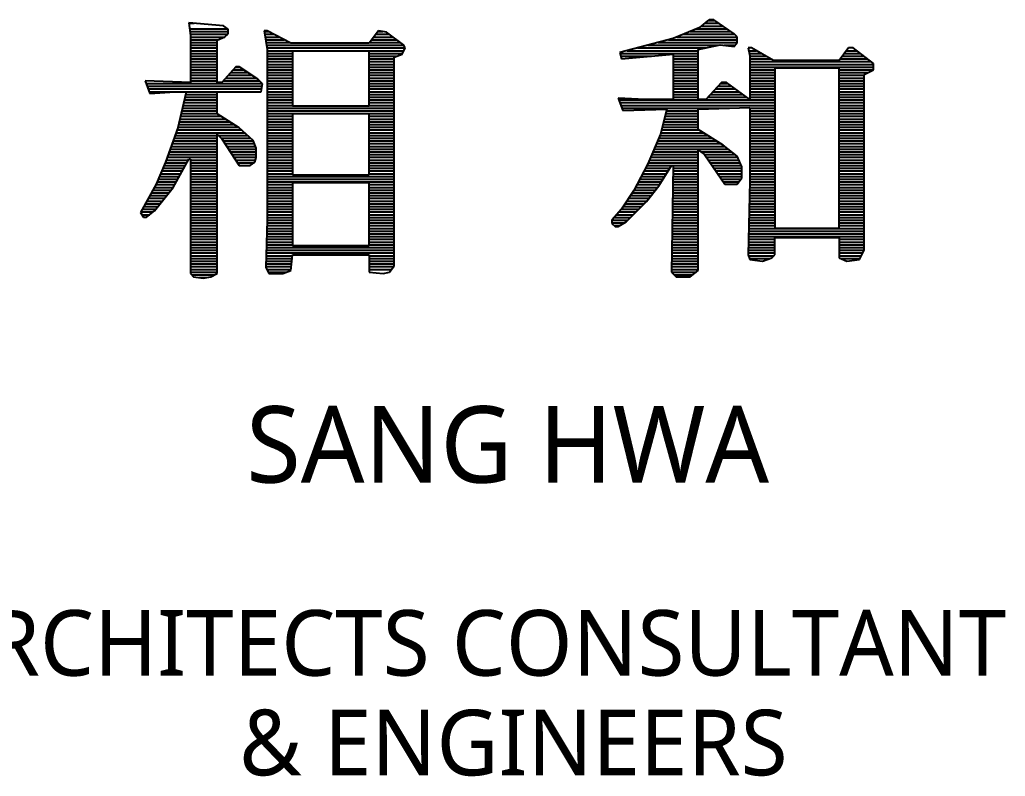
# Model space of a CAD drawing. Header units: millimetres. Extents: x 315000 to 378000, y 0 to 44550.
# Drawn here: x 372652 to 376033, y 5079 to 7673 of the extents above; entities that cross this region are included whole.
import ezdxf
from ezdxf.enums import TextEntityAlignment as Align

# ---------------------------------------------------------------- set-up
doc = ezdxf.new("R2010")
doc.units = ezdxf.units.MM
doc.header["$LTSCALE"] = 100
doc.layers.add('ZC301', color=7, linetype='Continuous')
doc.layers.add('새로운 블럭$0$FOR', color=4, linetype='Continuous')
doc.styles.add('맑은고딕', font='')
doc.styles.get('맑은고딕').set_extended_font_data('Malgun Gothic')

# ---------------------------------------------------------------- blocks, each defined once
blk = doc.blocks.new('A$C0DB842BB')
at = {"layer": '새로운 블럭$0$FOR', "color": 7}
for p, q in [((58350.8, 7651.6), (58232.6, 7662.3)), ((58232.6, 7662.3), (58238, 7619.4)), ((58232.8, 7660.7), (58251.1, 7660.7)), ((58235.2, 7641.9), (58365.4, 7641.9)), ((58366.9, 7640.8), (58350.8, 7651.6)), ((58366.9, 7624.7), (58366.9, 7640.8)), ((59984.4, 7646.2), (59893.1, 7608.6)), ((59974, 7641.9), (60077.8, 7641.9)), ((59984.4, 7646.2), (60016.7, 7673.1)), ((59990.5, 7651.3), (60064.3, 7651.3)), ((60001.8, 7660.7), (60050.8, 7660.7)), ((60013, 7670), (60037.2, 7670)), ((60032.8, 7673.1), (60016.7, 7673.1)), ((60102.7, 7624.7), (60032.8, 7673.1)), ((58236.3, 7632.5), (58366.9, 7632.5)), ((58237.5, 7623.2), (58365.4, 7623.2)), ((58238, 7619.4), (58238, 7458.1)), ((58238, 7613.8), (58355.7, 7613.8)), ((58329.3, 7603.2), (58356.2, 7614)), ((58356.2, 7614), (58366.9, 7624.7)), ((58490.5, 7635.5), (58501.3, 7571)), ((58501.3, 7635.5), (58490.5, 7635.5)), ((58491, 7632.5), (58506.8, 7632.5)), ((58492.6, 7623.2), (58524.4, 7623.2)), ((58494.2, 7613.8), (58542, 7613.8)), ((58581.9, 7592.5), (58501.3, 7635.5)), ((58882.8, 7635.5), (58850.6, 7592.5)), ((58866.5, 7613.8), (58932.1, 7613.8)), ((58873.6, 7623.2), (58919.2, 7623.2)), ((58880.6, 7632.5), (58897.5, 7632.5)), ((58909.7, 7630.1), (58882.8, 7635.5)), ((58968.8, 7587.1), (58909.7, 7630.1)), ((59893.1, 7608.6), (59710.4, 7560.2)), ((59905.7, 7613.8), (60113.4, 7613.8)), ((59928.4, 7623.2), (60104.2, 7623.2)), ((59951.2, 7632.5), (60091.4, 7632.5)), ((60113.4, 7614), (60102.7, 7624.7)), ((60113.4, 7592.5), (60113.4, 7614)), ((58238, 7604.4), (58332.3, 7604.4)), ((58238, 7595), (58329.3, 7595)), ((58238, 7585.7), (58329.3, 7585.7)), ((58238, 7576.3), (58329.3, 7576.3)), ((58329.3, 7458.1), (58329.3, 7603.2)), ((58495.7, 7604.4), (58559.5, 7604.4)), ((58497.3, 7595), (58577.1, 7595)), ((58498.8, 7585.7), (58969.5, 7585.7)), ((58500.4, 7576.3), (58974.1, 7576.3)), ((58850.6, 7592.5), (58581.9, 7592.5)), ((58852.5, 7595), (58957.9, 7595)), ((58859.5, 7604.4), (58945, 7604.4)), ((58963.4, 7554.9), (58974.2, 7576.4)), ((58974.2, 7576.4), (58968.8, 7587.1)), ((59771, 7576.3), (60003.8, 7576.3)), ((59806.4, 7585.7), (60047.5, 7585.7)), ((59841.8, 7595), (60113.4, 7595)), ((59877.2, 7604.4), (60113.4, 7604.4)), ((59979.1, 7571), (60054.3, 7587.1)), ((60054.3, 7587.1), (60102.7, 7581.7)), ((60067.4, 7585.7), (60106.6, 7585.7)), ((60102.7, 7581.7), (60113.4, 7592.5)), ((60151, 7576.4), (60156.4, 7549.5)), ((60161.8, 7576.4), (60151, 7576.4)), ((60237, 7533.4), (60161.8, 7576.4)), ((60494.9, 7576.4), (60462.7, 7533.4)), ((60511.1, 7576.4), (60494.9, 7576.4)), ((60580.9, 7522.6), (60511.1, 7576.4)), ((58238, 7566.9), (58329.3, 7566.9)), ((58238, 7557.5), (58329.3, 7557.5)), ((58238, 7548.2), (58329.3, 7548.2)), ((58238, 7538.8), (58329.3, 7538.8)), ((58501.3, 7571), (58501.3, 7280.8)), ((58501.3, 7566.9), (58969.4, 7566.9)), ((58501.3, 7557.5), (58587.3, 7557.5)), ((58501.3, 7548.2), (58587.3, 7548.2)), ((58501.3, 7538.8), (58587.3, 7538.8)), ((58850.6, 7565.6), (58587.3, 7565.6)), ((58587.3, 7565.6), (58587.3, 7377.5)), ((58850.6, 7377.5), (58850.6, 7565.6)), ((58850.6, 7557.5), (58964.8, 7557.5)), ((58850.6, 7548.2), (58946.7, 7548.2)), ((58850.6, 7538.8), (58936.6, 7538.8)), ((58936.6, 7544.1), (58963.4, 7554.9)), ((58936.6, 7227.1), (58936.6, 7544.1)), ((59710.4, 7560.2), (59715.7, 7538.7)), ((59711, 7557.5), (59979.1, 7557.5)), ((59713.4, 7548.2), (59819.3, 7548.2)), ((59715.7, 7538.7), (59893.1, 7554.9)), ((59735.6, 7566.9), (59979.1, 7566.9)), ((59893.1, 7554.9), (59893.1, 7399)), ((59893.1, 7548.2), (59979.1, 7548.2)), ((59893.1, 7538.8), (59979.1, 7538.8)), ((59979.1, 7399), (59979.1, 7571)), ((60152.9, 7566.9), (60178.3, 7566.9)), ((60154.8, 7557.5), (60194.7, 7557.5)), ((60156.4, 7549.5), (60156.4, 7399)), ((60156.4, 7548.2), (60211.1, 7548.2)), ((60156.4, 7538.8), (60227.5, 7538.8)), ((60466.8, 7538.8), (60559.9, 7538.8)), ((60473.8, 7548.2), (60547.7, 7548.2)), ((60480.8, 7557.5), (60535.5, 7557.5)), ((60487.8, 7566.9), (60523.3, 7566.9)), ((58238, 7529.4), (58329.3, 7529.4)), ((58238, 7520), (58329.3, 7520)), ((58238, 7510.7), (58329.3, 7510.7)), ((58393.8, 7511.9), (58345.4, 7458.1)), ((58392.7, 7510.7), (58406.4, 7510.7)), ((58404.6, 7511.9), (58393.8, 7511.9)), ((58469, 7468.9), (58404.6, 7511.9)), ((58501.3, 7529.4), (58587.3, 7529.4)), ((58501.3, 7520), (58587.3, 7520)), ((58501.3, 7510.7), (58587.3, 7510.7)), ((58850.6, 7529.4), (58936.6, 7529.4)), ((58850.6, 7520), (58936.6, 7520)), ((58850.6, 7510.7), (58936.6, 7510.7)), ((59893.1, 7529.4), (59979.1, 7529.4)), ((59893.1, 7520), (59979.1, 7520)), ((59893.1, 7510.7), (59979.1, 7510.7)), ((60156.4, 7529.4), (60572.1, 7529.4)), ((60156.4, 7520), (60580.9, 7520)), ((60156.4, 7510.7), (60580.9, 7510.7)), ((60462.7, 7533.4), (60237, 7533.4)), ((60462.7, 7506.5), (60242.4, 7506.5)), ((60242.4, 7506.5), (60242.4, 7232.4)), ((60462.7, 7232.4), (60462.7, 7506.5)), ((60580.9, 7501.1), (60580.9, 7522.6)), ((58238, 7501.3), (58329.3, 7501.3)), ((58238, 7491.9), (58329.3, 7491.9)), ((58238, 7482.5), (58329.3, 7482.5)), ((58238, 7473.2), (58329.3, 7473.2)), ((58359, 7473.2), (58462.6, 7473.2)), ((58367.4, 7482.5), (58448.6, 7482.5)), ((58375.8, 7491.9), (58434.5, 7491.9)), ((58384.3, 7501.3), (58420.4, 7501.3)), ((58501.3, 7501.3), (58587.3, 7501.3)), ((58501.3, 7491.9), (58587.3, 7491.9)), ((58501.3, 7482.5), (58587.3, 7482.5)), ((58501.3, 7473.2), (58587.3, 7473.2)), ((58850.6, 7501.3), (58936.6, 7501.3)), ((58850.6, 7491.9), (58936.6, 7491.9)), ((58850.6, 7482.5), (58936.6, 7482.5)), ((58850.6, 7473.2), (58936.6, 7473.2)), ((59893.1, 7501.3), (59979.1, 7501.3)), ((59893.1, 7491.9), (59979.1, 7491.9)), ((59893.1, 7482.5), (59979.1, 7482.5)), ((59893.1, 7473.2), (59979.1, 7473.2)), ((60156.4, 7501.3), (60242.4, 7501.3)), ((60156.4, 7491.9), (60242.4, 7491.9)), ((60156.4, 7482.5), (60242.4, 7482.5)), ((60156.4, 7473.2), (60242.4, 7473.2)), ((60462.7, 7501.3), (60580.9, 7501.3)), ((60462.7, 7491.9), (60562.5, 7491.9)), ((60462.7, 7482.5), (60548.7, 7482.5)), ((60462.7, 7473.2), (60548.7, 7473.2)), ((60548.7, 7485), (60580.9, 7501.1)), ((60548.7, 7447.4), (60548.7, 7485)), ((58082.1, 7463.5), (58098.3, 7420.5)), ((58238, 7458.1), (58082.1, 7463.5)), ((58085.5, 7454.4), (58483.5, 7454.4)), ((58089.1, 7445), (58483.6, 7445)), ((58238, 7463.8), (58329.3, 7463.8)), ((58345.4, 7458.1), (58329.3, 7458.1)), ((58350.5, 7463.8), (58474.1, 7463.8)), ((58485.2, 7452.8), (58469, 7468.9)), ((58479.8, 7425.9), (58485.2, 7452.8)), ((58501.3, 7463.8), (58587.3, 7463.8)), ((58501.3, 7454.4), (58587.3, 7454.4)), ((58501.3, 7445), (58587.3, 7445)), ((58850.6, 7463.8), (58936.6, 7463.8)), ((58850.6, 7454.4), (58936.6, 7454.4)), ((58850.6, 7445), (58936.6, 7445)), ((59893.1, 7463.8), (59979.1, 7463.8)), ((59893.1, 7454.4), (59979.1, 7454.4)), ((59893.1, 7445), (59979.1, 7445)), ((60059.7, 7458.1), (60005.9, 7399)), ((60047.8, 7445), (60093.7, 7445)), ((60056.3, 7454.4), (60080.9, 7454.4)), ((60075.8, 7458.1), (60059.7, 7458.1)), ((60156.4, 7399), (60075.8, 7458.1)), ((60156.4, 7463.8), (60242.4, 7463.8)), ((60156.4, 7454.4), (60242.4, 7454.4)), ((60156.4, 7445), (60242.4, 7445)), ((60462.7, 7463.8), (60548.7, 7463.8)), ((60462.7, 7454.4), (60548.7, 7454.4)), ((60462.7, 7445), (60548.7, 7445)), ((60548.7, 7162.6), (60548.7, 7447.4)), ((58092.6, 7435.7), (58481.7, 7435.7)), ((58096.1, 7426.3), (58184.2, 7425.9)), ((58098.3, 7420.5), (58184.2, 7425.9)), ((58184.2, 7425.9), (58221.8, 7425.9)), ((58221.8, 7420.5), (58195, 7302.3)), ((58218.9, 7407.5), (58329.3, 7407.5)), ((58221, 7416.9), (58329.3, 7416.9)), ((58221.8, 7425.9), (58329.3, 7426.3)), ((58221.8, 7425.9), (58221.8, 7420.5)), ((58329.3, 7425.9), (58479.8, 7425.9)), ((58329.3, 7350.7), (58329.3, 7425.9)), ((58501.3, 7435.7), (58587.3, 7435.7)), ((58501.3, 7426.3), (58587.3, 7426.3)), ((58501.3, 7416.9), (58587.3, 7416.9)), ((58501.3, 7407.5), (58587.3, 7407.5)), ((58850.6, 7435.7), (58936.6, 7435.7)), ((58850.6, 7426.3), (58936.6, 7426.3)), ((58850.6, 7416.9), (58936.6, 7416.9)), ((58850.6, 7407.5), (58936.6, 7407.5)), ((59705, 7404.4), (59721.1, 7361.4)), ((59796.4, 7399), (59705, 7404.4)), ((59893.1, 7435.7), (59979.1, 7435.7)), ((59893.1, 7426.3), (59979.1, 7426.3)), ((59893.1, 7416.9), (59979.1, 7416.9)), ((59893.1, 7407.5), (59979.1, 7407.5)), ((60013.7, 7407.5), (60144.8, 7407.5)), ((60022.2, 7416.9), (60132, 7416.9)), ((60030.7, 7426.3), (60119.2, 7426.3)), ((60039.2, 7435.7), (60106.4, 7435.7)), ((60156.4, 7435.7), (60242.4, 7435.7)), ((60156.4, 7426.3), (60242.4, 7426.3)), ((60156.4, 7416.9), (60242.4, 7416.9)), ((60156.4, 7407.5), (60242.4, 7407.5)), ((60462.7, 7435.7), (60548.7, 7435.7)), ((60462.7, 7426.3), (60548.7, 7426.3)), ((60462.7, 7416.9), (60548.7, 7416.9)), ((60462.7, 7407.5), (60548.7, 7407.5)), ((58210.4, 7370), (58329.3, 7370)), ((58212.5, 7379.4), (58329.3, 7379.4)), ((58214.6, 7388.8), (58329.3, 7388.8)), ((58216.8, 7398.2), (58329.3, 7398.2)), ((58501.3, 7398.2), (58587.3, 7398.2)), ((58501.3, 7388.8), (58587.3, 7388.8)), ((58501.3, 7379.4), (58587.3, 7379.4)), ((58501.3, 7370), (58936.6, 7370)), ((58587.3, 7377.5), (58850.6, 7377.5)), ((58850.6, 7398.2), (58936.6, 7398.2)), ((58850.6, 7388.8), (58936.6, 7388.8)), ((58850.6, 7379.4), (58936.6, 7379.4)), ((59707.3, 7398.2), (60242.4, 7398.2)), ((59710.9, 7388.8), (60242.4, 7388.8)), ((59714.4, 7379.4), (60242.4, 7379.4)), ((59717.9, 7370), (60086.5, 7370)), ((59893.1, 7399), (59796.4, 7399)), ((60005.9, 7399), (59979.1, 7399)), ((59979.1, 7366.8), (60156.4, 7372.2)), ((60156.4, 7372.2), (60156.4, 7119.6)), ((60156.4, 7370), (60242.4, 7370)), ((60462.7, 7398.2), (60548.7, 7398.2)), ((60462.7, 7388.8), (60548.7, 7388.8)), ((60462.7, 7379.4), (60548.7, 7379.4)), ((60462.7, 7370), (60548.7, 7370)), ((58204, 7341.9), (58342.9, 7341.9)), ((58206.1, 7351.3), (58329.3, 7351.3)), ((58208.2, 7360.7), (58329.3, 7360.7)), ((58404.6, 7302.3), (58329.3, 7350.7)), ((58501.3, 7360.7), (58936.6, 7360.7)), ((58501.3, 7351.3), (58936.6, 7351.3)), ((58501.3, 7341.9), (58587.3, 7341.9)), ((58850.6, 7350.7), (58587.3, 7350.7)), ((58587.3, 7350.7), (58587.3, 7141.1)), ((58850.6, 7141.1), (58850.6, 7350.7)), ((58850.6, 7341.9), (58936.6, 7341.9)), ((59721.1, 7361.4), (59871.6, 7366.8)), ((59871.6, 7366.8), (59850.1, 7280.8)), ((59865.4, 7341.9), (59979.1, 7341.9)), ((59867.7, 7351.3), (59979.1, 7351.3)), ((59870.1, 7360.7), (59979.1, 7360.7)), ((59979.1, 7361.4), (59979.1, 7366.8)), ((59979.1, 7296.9), (59979.1, 7361.4)), ((60156.4, 7360.7), (60242.4, 7360.7)), ((60156.4, 7351.3), (60242.4, 7351.3)), ((60156.4, 7341.9), (60242.4, 7341.9)), ((60462.7, 7360.7), (60548.7, 7360.7)), ((60462.7, 7351.3), (60548.7, 7351.3)), ((60462.7, 7341.9), (60548.7, 7341.9)), ((58195, 7302.3), (58152, 7184.1)), ((58195.5, 7304.4), (58401.3, 7304.4)), ((58197.6, 7313.8), (58386.7, 7313.8)), ((58199.7, 7323.2), (58372.1, 7323.2)), ((58201.9, 7332.5), (58357.5, 7332.5)), ((58452.9, 7259.3), (58404.6, 7302.3)), ((58501.3, 7332.5), (58587.3, 7332.5)), ((58501.3, 7323.2), (58587.3, 7323.2)), ((58501.3, 7313.8), (58587.3, 7313.8)), ((58501.3, 7304.4), (58587.3, 7304.4)), ((58850.6, 7332.5), (58936.6, 7332.5)), ((58850.6, 7323.2), (58936.6, 7323.2)), ((58850.6, 7313.8), (58936.6, 7313.8)), ((58850.6, 7304.4), (58936.6, 7304.4)), ((59856, 7304.4), (59979.1, 7304.4)), ((59858.3, 7313.8), (59979.1, 7313.8)), ((59860.7, 7323.2), (59979.1, 7323.2)), ((59863, 7332.5), (59979.1, 7332.5)), ((60156.4, 7332.5), (60242.4, 7332.5)), ((60156.4, 7323.2), (60242.4, 7323.2)), ((60156.4, 7313.8), (60242.4, 7313.8)), ((60156.4, 7304.4), (60242.4, 7304.4)), ((60462.7, 7332.5), (60548.7, 7332.5)), ((60462.7, 7323.2), (60548.7, 7323.2)), ((60462.7, 7313.8), (60548.7, 7313.8)), ((60462.7, 7304.4), (60548.7, 7304.4)), ((58185.5, 7276.3), (58329.3, 7276.3)), ((58188.9, 7285.7), (58423.3, 7285.7)), ((58192.3, 7295), (58412.7, 7295)), ((58329.3, 7280.8), (58345.4, 7264.7)), ((58329.3, 7039), (58329.3, 7280.8)), ((58333.8, 7276.3), (58433.8, 7276.3)), ((58501.3, 7295), (58587.3, 7295)), ((58501.3, 7285.7), (58587.3, 7285.7)), ((58501.3, 7280.8), (58501.3, 6985.2)), ((58501.3, 7276.3), (58587.3, 7276.3)), ((58850.6, 7295), (58936.6, 7295)), ((58850.6, 7285.7), (58936.6, 7285.7)), ((58850.6, 7276.3), (58936.6, 7276.3)), ((59850.1, 7280.8), (59807.1, 7178.7)), ((59848.2, 7276.3), (60012.1, 7276.3)), ((59851.3, 7285.7), (59997.1, 7285.7)), ((59853.6, 7295), (59982.1, 7295)), ((60065, 7243.2), (59979.1, 7296.9)), ((60156.4, 7295), (60242.4, 7295)), ((60156.4, 7285.7), (60242.4, 7285.7)), ((60156.4, 7276.3), (60242.4, 7276.3)), ((60462.7, 7295), (60548.7, 7295)), ((60462.7, 7285.7), (60548.7, 7285.7)), ((60462.7, 7276.3), (60548.7, 7276.3)), ((58171.9, 7238.8), (58329.3, 7238.8)), ((58175.3, 7248.2), (58329.3, 7248.2)), ((58178.7, 7257.5), (58329.3, 7257.5)), ((58182.1, 7266.9), (58329.3, 7266.9)), ((58343.2, 7266.9), (58444.4, 7266.9)), ((58345.4, 7264.7), (58404.6, 7173.3)), ((58350.1, 7257.5), (58453.6, 7257.5)), ((58356.1, 7248.2), (58457.4, 7248.2)), ((58362.2, 7238.8), (58461.1, 7238.8)), ((58463.7, 7232.4), (58452.9, 7259.3)), ((58501.3, 7266.9), (58587.3, 7266.9)), ((58501.3, 7257.5), (58587.3, 7257.5)), ((58501.3, 7248.2), (58587.3, 7248.2)), ((58501.3, 7238.8), (58587.3, 7238.8)), ((58850.6, 7266.9), (58936.6, 7266.9)), ((58850.6, 7257.5), (58936.6, 7257.5)), ((58850.6, 7248.2), (58936.6, 7248.2)), ((58850.6, 7238.8), (58936.6, 7238.8)), ((59832.4, 7238.8), (60070.7, 7238.8)), ((59836.3, 7248.2), (60057.1, 7248.2)), ((59840.3, 7257.5), (60042.1, 7257.5)), ((59844.2, 7266.9), (60027.1, 7266.9)), ((60113.4, 7205.6), (60065, 7243.2)), ((60156.4, 7266.9), (60242.4, 7266.9)), ((60156.4, 7257.5), (60242.4, 7257.5)), ((60156.4, 7248.2), (60242.4, 7248.2)), ((60156.4, 7238.8), (60242.4, 7238.8)), ((60462.7, 7266.9), (60548.7, 7266.9)), ((60462.7, 7257.5), (60548.7, 7257.5)), ((60462.7, 7248.2), (60548.7, 7248.2)), ((60462.7, 7238.8), (60548.7, 7238.8)), ((58158.3, 7201.3), (58329.3, 7201.3)), ((58161.7, 7210.7), (58329.3, 7210.7)), ((58165.1, 7220), (58329.3, 7220)), ((58168.5, 7229.4), (58329.3, 7229.4)), ((58368.3, 7229.4), (58463.7, 7229.4)), ((58374.3, 7220), (58463.7, 7220)), ((58380.4, 7210.7), (58463.7, 7210.7)), ((58386.5, 7201.3), (58463.7, 7201.3)), ((58458.3, 7184.1), (58463.7, 7200.2)), ((58463.7, 7200.2), (58463.7, 7232.4)), ((58501.3, 7229.4), (58587.3, 7229.4)), ((58501.3, 7220), (58587.3, 7220)), ((58501.3, 7210.7), (58587.3, 7210.7)), ((58501.3, 7201.3), (58587.3, 7201.3)), ((58850.6, 7229.4), (58936.6, 7229.4)), ((58850.6, 7220), (58936.6, 7220)), ((58850.6, 7210.7), (58936.6, 7210.7)), ((58850.6, 7201.3), (58936.6, 7201.3)), ((58936.6, 6910), (58936.6, 7227.1)), ((59816.6, 7201.3), (59979.1, 7201.3)), ((59820.6, 7210.7), (59979.1, 7210.7)), ((59824.5, 7220), (59979.1, 7220)), ((59828.5, 7229.4), (60082.7, 7229.4)), ((59979.1, 7227.1), (60000.6, 7210.9)), ((59979.1, 7017.5), (59979.1, 7227.1)), ((59988.4, 7220), (60094.8, 7220)), ((60000.6, 7210.9), (60070.4, 7108.8)), ((60000.7, 7210.7), (60106.8, 7210.7)), ((60007.2, 7201.3), (60115.2, 7201.3)), ((60129.5, 7168), (60113.4, 7205.6)), ((60156.4, 7229.4), (60242.4, 7229.4)), ((60156.4, 7220), (60242.4, 7220)), ((60156.4, 7210.7), (60242.4, 7210.7)), ((60156.4, 7201.3), (60242.4, 7201.3)), ((60242.4, 7232.4), (60242.4, 6958.4)), ((60462.7, 6958.4), (60462.7, 7232.4)), ((60462.7, 7229.4), (60548.7, 7229.4)), ((60462.7, 7220), (60548.7, 7220)), ((60462.7, 7210.7), (60548.7, 7210.7)), ((60462.7, 7201.3), (60548.7, 7201.3)), ((58152, 7184.1), (58119.7, 7108.8)), ((58147.3, 7173.2), (58220.6, 7173.2)), ((58151.3, 7182.5), (58225.8, 7182.5)), ((58154.8, 7191.9), (58231, 7191.9)), ((58178.9, 7098.1), (58232.6, 7194.8)), ((58232.6, 7194.8), (58238, 7194.8)), ((58238, 7194.8), (58238, 6802.5)), ((58238, 7191.9), (58329.3, 7191.9)), ((58238, 7182.5), (58329.3, 7182.5)), ((58238, 7173.2), (58329.3, 7173.2)), ((58392.5, 7191.9), (58460.9, 7191.9)), ((58398.6, 7182.5), (58456, 7182.5)), ((58404.6, 7173.3), (58442.2, 7173.3)), ((58442.2, 7173.3), (58458.3, 7184.1)), ((58501.3, 7191.9), (58587.3, 7191.9)), ((58501.3, 7182.5), (58587.3, 7182.5)), ((58501.3, 7173.2), (58587.3, 7173.2)), ((58850.6, 7191.9), (58936.6, 7191.9)), ((58850.6, 7182.5), (58936.6, 7182.5)), ((58850.6, 7173.2), (58936.6, 7173.2)), ((59807.1, 7178.7), (59758.7, 7087.4)), ((59804.2, 7173.2), (59887.7, 7173.3)), ((59808.7, 7182.5), (59979.1, 7182.5)), ((59812.7, 7191.9), (59979.1, 7191.9)), ((59844.7, 7103.5), (59887.7, 7173.3)), ((59893.1, 7173.3), (59887.7, 6807.9)), ((59887.7, 7173.3), (59893.1, 7173.3)), ((59893.1, 7173.3), (59979.1, 7173.2)), ((60013.6, 7191.9), (60119.3, 7191.9)), ((60020, 7182.5), (60123.3, 7182.5)), ((60026.4, 7173.2), (60127.3, 7173.2)), ((60129.5, 7130.3), (60129.5, 7168)), ((60156.4, 7191.9), (60242.4, 7191.9)), ((60156.4, 7182.5), (60242.4, 7182.5)), ((60156.4, 7173.2), (60242.4, 7173.2)), ((60462.7, 7191.9), (60548.7, 7191.9)), ((60462.7, 7182.5), (60548.7, 7182.5)), ((60462.7, 7173.2), (60548.7, 7173.2)), ((58131.2, 7135.7), (58199.7, 7135.7)), ((58135.3, 7145), (58204.9, 7145)), ((58139.3, 7154.4), (58210.2, 7154.4)), ((58143.3, 7163.8), (58215.4, 7163.8)), ((58238, 7163.8), (58329.3, 7163.8)), ((58238, 7154.4), (58329.3, 7154.4)), ((58238, 7145), (58329.3, 7145)), ((58238, 7135.7), (58329.3, 7135.7)), ((58501.3, 7163.8), (58587.3, 7163.8)), ((58501.3, 7154.4), (58587.3, 7154.4)), ((58501.3, 7145), (58587.3, 7145)), ((58501.3, 7135.7), (58936.6, 7135.7)), ((58587.3, 7141.1), (58850.6, 7141.1)), ((58850.6, 7163.8), (58936.6, 7163.8)), ((58850.6, 7154.4), (58936.6, 7154.4)), ((58850.6, 7145), (58936.6, 7145)), ((59784.3, 7135.7), (59864.5, 7135.7)), ((59789.3, 7145), (59870.3, 7145)), ((59794.2, 7154.4), (59876.1, 7154.4)), ((59799.2, 7163.8), (59881.8, 7163.8)), ((59892.5, 7135.7), (59979.1, 7135.7)), ((59892.7, 7145), (59979.1, 7145)), ((59892.8, 7154.4), (59979.1, 7154.4)), ((59892.9, 7163.8), (59979.1, 7163.8)), ((60032.8, 7163.8), (60129.5, 7163.8)), ((60039.2, 7154.4), (60129.5, 7154.4)), ((60045.6, 7145), (60129.5, 7145)), ((60052.1, 7135.7), (60129.5, 7135.7)), ((60156.4, 7163.8), (60242.4, 7163.8)), ((60156.4, 7154.4), (60242.4, 7154.4)), ((60156.4, 7145), (60242.4, 7145)), ((60156.4, 7135.7), (60242.4, 7135.7)), ((60462.7, 7163.8), (60548.7, 7163.8)), ((60462.7, 7154.4), (60548.7, 7154.4)), ((60462.7, 7145), (60548.7, 7145)), ((60462.7, 7135.7), (60548.7, 7135.7)), ((60548.7, 6883.1), (60548.7, 7162.6)), ((58119.7, 7108.8), (58066, 7012.1)), ((58119, 7107.6), (58184.1, 7107.6)), ((58123.2, 7116.9), (58189.3, 7116.9)), ((58127.2, 7126.3), (58194.5, 7126.3)), ((58238, 7126.3), (58329.3, 7126.3)), ((58238, 7116.9), (58329.3, 7116.9)), ((58238, 7107.6), (58329.3, 7107.6)), ((58501.3, 7126.3), (58936.6, 7126.3)), ((58501.3, 7116.9), (58936.6, 7116.9)), ((58501.3, 7107.6), (58587.3, 7107.6)), ((58850.6, 7114.2), (58587.3, 7114.2)), ((58587.3, 7114.2), (58587.3, 6899.3)), ((58850.6, 6899.3), (58850.6, 7114.2)), ((58850.6, 7107.6), (58936.6, 7107.6)), ((59769.4, 7107.6), (59847.2, 7107.6)), ((59774.4, 7116.9), (59853, 7116.9)), ((59779.4, 7126.3), (59858.8, 7126.3)), ((59801.7, 7049.7), (59844.7, 7103.5)), ((59892.1, 7107.6), (59979.1, 7107.6)), ((59892.3, 7116.9), (59979.1, 7116.9)), ((59892.4, 7126.3), (59979.1, 7126.3)), ((60058.5, 7126.3), (60126.5, 7126.3)), ((60064.9, 7116.9), (60119.5, 7116.9)), ((60070.4, 7108.8), (60113.4, 7108.8)), ((60113.4, 7108.8), (60129.5, 7130.3)), ((60156.4, 7119.6), (60151, 6867)), ((60156.1, 7107.6), (60242.4, 7107.6)), ((60156.3, 7116.9), (60242.4, 7116.9)), ((60156.4, 7126.3), (60242.4, 7126.3)), ((60462.7, 7126.3), (60548.7, 7126.3)), ((60462.7, 7116.9), (60548.7, 7116.9)), ((60462.7, 7107.6), (60548.7, 7107.6)), ((58098.2, 7070.1), (58156.4, 7070.1)), ((58103.4, 7079.4), (58163.9, 7079.4)), ((58108.6, 7088.8), (58171.4, 7088.8)), ((58113.8, 7098.2), (58178.9, 7098.2)), ((58114.4, 7017.5), (58178.9, 7098.1)), ((58238, 7098.2), (58329.3, 7098.2)), ((58238, 7088.8), (58329.3, 7088.8)), ((58238, 7079.4), (58329.3, 7079.4)), ((58238, 7070.1), (58329.3, 7070.1)), ((58501.3, 7098.2), (58587.3, 7098.2)), ((58501.3, 7088.8), (58587.3, 7088.8)), ((58501.3, 7079.4), (58587.3, 7079.4)), ((58501.3, 7070.1), (58587.3, 7070.1)), ((58850.6, 7098.2), (58936.6, 7098.2)), ((58850.6, 7088.8), (58936.6, 7088.8)), ((58850.6, 7079.4), (58936.6, 7079.4)), ((58850.6, 7070.1), (58936.6, 7070.1)), ((59758.7, 7087.4), (59715.7, 7022.9)), ((59747.2, 7070.1), (59818, 7070.1)), ((59753.5, 7079.4), (59825.5, 7079.4)), ((59759.5, 7088.8), (59833, 7088.8)), ((59764.5, 7098.2), (59840.5, 7098.2)), ((59891.6, 7070.1), (59979.1, 7070.1)), ((59891.7, 7079.4), (59979.1, 7079.4)), ((59891.8, 7088.8), (59979.1, 7088.8)), ((59892, 7098.2), (59979.1, 7098.2)), ((60155.3, 7070.1), (60242.4, 7070.1)), ((60155.5, 7079.4), (60242.4, 7079.4)), ((60155.7, 7088.8), (60242.4, 7088.8)), ((60155.9, 7098.2), (60242.4, 7098.2)), ((60462.7, 7098.2), (60548.7, 7098.2)), ((60462.7, 7088.8), (60548.7, 7088.8)), ((60462.7, 7079.4), (60548.7, 7079.4)), ((60462.7, 7070.1), (60548.7, 7070.1)), ((58077.4, 7032.6), (58126.4, 7032.6)), ((58082.6, 7041.9), (58133.9, 7041.9)), ((58087.8, 7051.3), (58141.4, 7051.3)), ((58093, 7060.7), (58148.9, 7060.7)), ((58238, 7060.7), (58329.3, 7060.7)), ((58238, 7051.3), (58329.3, 7051.3)), ((58238, 7041.9), (58329.3, 7041.9)), ((58238, 7032.6), (58329.3, 7032.6)), ((58329.3, 6802.5), (58329.3, 7039)), ((58501.3, 7060.7), (58587.3, 7060.7)), ((58501.3, 7051.3), (58587.3, 7051.3)), ((58501.3, 7041.9), (58587.3, 7041.9)), ((58501.3, 7032.6), (58587.3, 7032.6)), ((58850.6, 7060.7), (58936.6, 7060.7)), ((58850.6, 7051.3), (58936.6, 7051.3)), ((58850.6, 7041.9), (58936.6, 7041.9)), ((58850.6, 7032.6), (58936.6, 7032.6)), ((59722.2, 7032.6), (59784.5, 7032.6)), ((59728.5, 7041.9), (59793.9, 7041.9)), ((59731.9, 6979.9), (59801.7, 7049.7)), ((59734.7, 7051.3), (59803, 7051.3)), ((59741, 7060.7), (59810.5, 7060.7)), ((59891, 7032.6), (59979.1, 7032.6)), ((59891.1, 7041.9), (59979.1, 7041.9)), ((59891.3, 7051.3), (59979.1, 7051.3)), ((59891.4, 7060.7), (59979.1, 7060.7)), ((60154.5, 7032.6), (60242.4, 7032.6)), ((60154.7, 7041.9), (60242.4, 7041.9)), ((60154.9, 7051.3), (60242.4, 7051.3)), ((60155.1, 7060.7), (60242.4, 7060.7)), ((60462.7, 7060.7), (60548.7, 7060.7)), ((60462.7, 7051.3), (60548.7, 7051.3)), ((60462.7, 7041.9), (60548.7, 7041.9)), ((60462.7, 7032.6), (60548.7, 7032.6)), ((58066, 7012.1), (58076.8, 6996)), ((58066.9, 7013.8), (58109.8, 7013.8)), ((58071.1, 7004.4), (58098, 7004.4)), ((58072.2, 7023.2), (58118.9, 7023.2)), ((58087.5, 6996), (58114.4, 7017.5)), ((58238, 7023.2), (58329.3, 7023.2)), ((58238, 7013.8), (58329.3, 7013.8)), ((58238, 7004.4), (58329.3, 7004.4)), ((58501.3, 7023.2), (58587.3, 7023.2)), ((58501.3, 7013.8), (58587.3, 7013.8)), ((58501.3, 7004.4), (58587.3, 7004.4)), ((58850.6, 7023.2), (58936.6, 7023.2)), ((58850.6, 7013.8), (58936.6, 7013.8)), ((58850.6, 7004.4), (58936.6, 7004.4)), ((59715.7, 7022.9), (59683.5, 6985.2)), ((59699.9, 7004.4), (59756.4, 7004.4)), ((59708, 7013.8), (59765.8, 7013.8)), ((59716, 7023.2), (59775.2, 7023.2)), ((59890.6, 7004.4), (59979.1, 7004.4)), ((59890.7, 7013.8), (59979.1, 7013.8)), ((59890.9, 7023.2), (59979.1, 7023.2)), ((59979.1, 6813.3), (59979.1, 7017.5)), ((60153.9, 7004.4), (60242.4, 7004.4)), ((60154.1, 7013.8), (60242.4, 7013.8)), ((60154.3, 7023.2), (60242.4, 7023.2)), ((60462.7, 7023.2), (60548.7, 7023.2)), ((60462.7, 7013.8), (60548.7, 7013.8)), ((60462.7, 7004.4), (60548.7, 7004.4)), ((58076.8, 6996), (58087.5, 6996)), ((58238, 6995.1), (58329.3, 6995.1)), ((58238, 6985.7), (58329.3, 6985.7)), ((58238, 6976.3), (58329.3, 6976.3)), ((58238, 6966.9), (58329.3, 6966.9)), ((58501.3, 6985.2), (58495.9, 6824)), ((58500.7, 6966.9), (58587.3, 6966.9)), ((58501, 6976.3), (58587.3, 6976.3)), ((58501.3, 6995.1), (58587.3, 6995.1)), ((58501.3, 6985.7), (58587.3, 6985.7)), ((58850.6, 6995.1), (58936.6, 6995.1)), ((58850.6, 6985.7), (58936.6, 6985.7)), ((58850.6, 6976.3), (58936.6, 6976.3)), ((58850.6, 6966.9), (58936.6, 6966.9)), ((59683.5, 6985.7), (59737.7, 6985.7)), ((59683.5, 6985.2), (59683.5, 6974.5)), ((59683.5, 6976.3), (59725.9, 6976.3)), ((59683.5, 6974.5), (59694.3, 6963.8)), ((59691.1, 6966.9), (59710.3, 6966.9)), ((59691.9, 6995.1), (59747, 6995.1)), ((59694.3, 6963.8), (59705, 6963.8)), ((59705, 6963.8), (59731.9, 6979.9)), ((59890, 6966.9), (59979.1, 6966.9)), ((59890.2, 6976.3), (59979.1, 6976.3)), ((59890.3, 6985.7), (59979.1, 6985.7)), ((59890.5, 6995.1), (59979.1, 6995.1)), ((60153.1, 6966.9), (60242.4, 6966.9)), ((60153.3, 6976.3), (60242.4, 6976.3)), ((60153.5, 6985.7), (60242.4, 6985.7)), ((60153.7, 6995.1), (60242.4, 6995.1)), ((60462.7, 6995.1), (60548.7, 6995.1)), ((60462.7, 6985.7), (60548.7, 6985.7)), ((60462.7, 6976.3), (60548.7, 6976.3)), ((60462.7, 6966.9), (60548.7, 6966.9)), ((58238, 6957.6), (58329.3, 6957.6)), ((58238, 6948.2), (58329.3, 6948.2)), ((58238, 6938.8), (58329.3, 6938.8)), ((58499.7, 6938.8), (58587.3, 6938.8)), ((58500, 6948.2), (58587.3, 6948.2)), ((58500.4, 6957.6), (58587.3, 6957.6)), ((58850.6, 6957.6), (58936.6, 6957.6)), ((58850.6, 6948.2), (58936.6, 6948.2)), ((58850.6, 6938.8), (58936.6, 6938.8)), ((59889.6, 6938.8), (59979.1, 6938.8)), ((59889.8, 6948.2), (59979.1, 6948.2)), ((59889.9, 6957.6), (59979.1, 6957.6)), ((60152.5, 6938.8), (60548.7, 6938.8)), ((60152.7, 6948.2), (60548.7, 6948.2)), ((60152.9, 6957.6), (60548.7, 6957.6)), ((60242.4, 6958.4), (60462.7, 6958.4)), ((58238, 6929.4), (58329.3, 6929.4)), ((58238, 6920.1), (58329.3, 6920.1)), ((58238, 6910.7), (58329.3, 6910.7)), ((58238, 6901.3), (58329.3, 6901.3)), ((58498.5, 6901.3), (58587.3, 6901.3)), ((58498.8, 6910.7), (58587.3, 6910.7)), ((58499.1, 6920.1), (58587.3, 6920.1)), ((58499.4, 6929.4), (58587.3, 6929.4)), ((58587.3, 6899.3), (58850.6, 6899.3)), ((58850.6, 6929.4), (58936.6, 6929.4)), ((58850.6, 6920.1), (58936.6, 6920.1)), ((58850.6, 6910.7), (58936.6, 6910.7)), ((58850.6, 6901.3), (58936.6, 6901.3)), ((58936.6, 6829.4), (58936.6, 6910)), ((59889.1, 6901.3), (59979.1, 6901.3)), ((59889.2, 6910.7), (59979.1, 6910.7)), ((59889.4, 6920.1), (59979.1, 6920.1)), ((59889.5, 6929.4), (59979.1, 6929.4)), ((60151.7, 6901.3), (60242.4, 6901.3)), ((60151.9, 6910.7), (60242.4, 6910.7)), ((60152.1, 6920.1), (60242.4, 6920.1)), ((60152.3, 6929.4), (60548.7, 6929.4)), ((60242.4, 6926.1), (60462.7, 6926.1)), ((60242.4, 6867), (60242.4, 6926.1)), ((60462.7, 6926.1), (60462.7, 6856.3)), ((60462.7, 6920.1), (60548.7, 6920.1)), ((60462.7, 6910.7), (60548.7, 6910.7)), ((60462.7, 6901.3), (60548.7, 6901.3)), ((58238, 6891.9), (58329.3, 6891.9)), ((58238, 6882.6), (58329.3, 6882.6)), ((58238, 6873.2), (58329.3, 6873.2)), ((58238, 6863.8), (58329.3, 6863.8)), ((58497.2, 6863.8), (58586.9, 6863.8)), ((58497.5, 6873.2), (58936.6, 6873.2)), ((58497.9, 6882.6), (58936.6, 6882.6)), ((58498.2, 6891.9), (58936.6, 6891.9)), ((58581.9, 6813.3), (58587.3, 6867)), ((58587.3, 6867), (58850.6, 6867)), ((58850.6, 6867), (58850.6, 6807.9)), ((58850.6, 6863.8), (58936.6, 6863.8)), ((59888.5, 6863.8), (59979.1, 6863.8)), ((59888.7, 6873.2), (59979.1, 6873.2)), ((59888.8, 6882.6), (59979.1, 6882.6)), ((59888.9, 6891.9), (59979.1, 6891.9)), ((60151, 6867), (60156.4, 6850.9)), ((60151.1, 6873.2), (60242.4, 6873.2)), ((60151.3, 6882.6), (60242.4, 6882.6)), ((60151.5, 6891.9), (60242.4, 6891.9)), ((60152.1, 6863.8), (60239.2, 6863.8)), ((60231.6, 6856.3), (60242.4, 6867)), ((60462.7, 6891.9), (60548.7, 6891.9)), ((60462.7, 6882.6), (60548.4, 6882.6)), ((60462.7, 6873.2), (60543.7, 6873.2)), ((60462.7, 6863.8), (60539, 6863.8)), ((60532.6, 6850.9), (60548.7, 6883.1)), ((58238, 6854.4), (58329.3, 6854.4)), ((58238, 6845.1), (58329.3, 6845.1)), ((58238, 6835.7), (58329.3, 6835.7)), ((58496.3, 6835.7), (58584.1, 6835.7)), ((58496.6, 6845.1), (58585.1, 6845.1)), ((58496.9, 6854.4), (58586, 6854.4)), ((58850.6, 6854.4), (58936.6, 6854.4)), ((58850.6, 6845.1), (58936.6, 6845.1)), ((58850.6, 6835.7), (58936.6, 6835.7)), ((58920.4, 6807.9), (58936.6, 6829.4)), ((59888.1, 6835.7), (59979.1, 6835.7)), ((59888.3, 6845.1), (59979.1, 6845.1)), ((59888.4, 6854.4), (59979.1, 6854.4)), ((60155.2, 6854.4), (60226.1, 6854.4)), ((60156.4, 6850.9), (60199.4, 6845.5)), ((60199.4, 6845.5), (60231.6, 6856.3)), ((60462.7, 6856.3), (60489.6, 6845.5)), ((60467.3, 6854.4), (60534.3, 6854.4)), ((60489.6, 6845.5), (60532.6, 6850.9)), ((58238, 6826.3), (58329.3, 6826.3)), ((58238, 6816.9), (58329.3, 6816.9)), ((58238, 6807.6), (58329.3, 6807.6)), ((58238, 6802.5), (58248.7, 6791.8)), ((58242.3, 6798.2), (58320.6, 6798.2)), ((58307.8, 6791.8), (58329.3, 6802.5)), ((58495.9, 6824), (58506.7, 6802.5)), ((58496, 6826.3), (58583.2, 6826.3)), ((58499.5, 6816.9), (58582.3, 6816.9)), ((58504.1, 6807.6), (58567.6, 6807.6)), ((58506.7, 6802.5), (58555, 6802.5)), ((58555, 6802.5), (58581.9, 6813.3)), ((58850.6, 6826.3), (58934.2, 6826.3)), ((58850.6, 6816.9), (58927.2, 6816.9)), ((58850.6, 6807.9), (58898.9, 6802.5)), ((58898.9, 6802.5), (58920.4, 6807.9)), ((59887.7, 6807.9), (59903.8, 6791.8)), ((59887.7, 6807.6), (59971.9, 6807.6)), ((59887.8, 6816.9), (59979.1, 6816.9)), ((59888, 6826.3), (59979.1, 6826.3)), ((59897.4, 6798.2), (59960.2, 6798.2)), ((59952.2, 6791.8), (59979.1, 6813.3)), ((58248.7, 6791.8), (58281, 6786.4)), ((58266.6, 6788.8), (58292.9, 6788.8)), ((58281, 6786.4), (58307.8, 6791.8)), ((59903.8, 6791.8), (59952.2, 6791.8))]:
    blk.add_line(p, q, dxfattribs=at)
at = {"layer": '새로운 블럭$0$FOR', "color": 2, "linetype": 'Continuous', "style": '맑은고딕'}
blk.add_text('SANG HWA', height=262.49, dxfattribs=at).set_placement((59325.5, 6085.5), align=Align.CENTER)
at = {"layer": '새로운 블럭$0$FOR', "color": 7, "linetype": 'Continuous', "style": '맑은고딕'}
for s, p in [('ARCHITECTS CONSULTANT', (57352, 5423.5)), ('& ENGINEERS', (58405.1, 5081.7))]:
    blk.add_text(s, height=224.991, dxfattribs=at).set_placement(p)

msp = doc.modelspace()

# ---------------------------------------------------------------- block references
at = {"layer": 'ZC301'}
msp.add_blockref('A$C0DB842BB', (315000, 0), dxfattribs=at)

doc.saveas('drawing.dxf')
